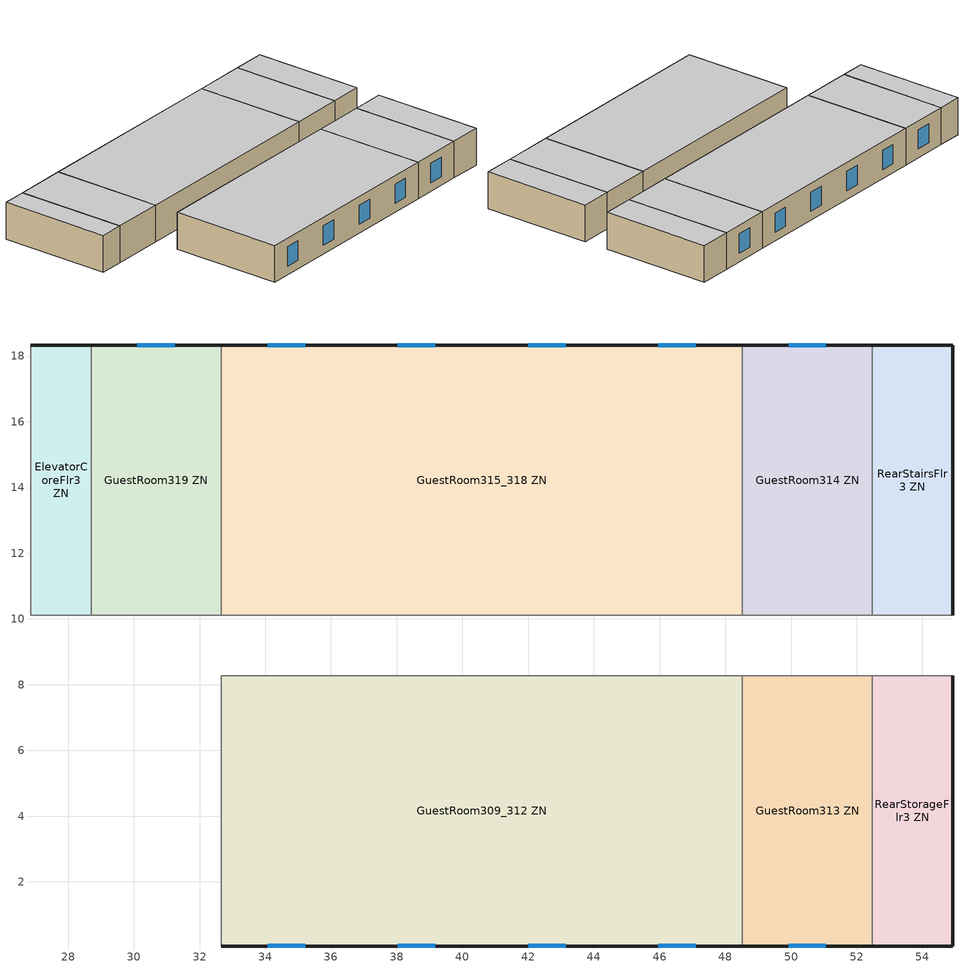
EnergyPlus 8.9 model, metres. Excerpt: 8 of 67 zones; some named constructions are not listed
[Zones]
ElevatorCoreFlr3 ZN
 floor to ElevatorCoreFlr2 ZN (BTAP-Int-Floor): 28.7,18.34 28.7,10.11 26.87,10.11 26.87,18.34 z6.1
 wall outside (BTAP-Ext-Wall-Mass:U-0.315): 28.7,18.34 26.87,18.34 z6.1:8.84
 wall to CorridorFlr3 ZN (BTAP-Int-Wall): 26.87,18.34 26.87,10.11 28.7,10.11 z6.1:8.84
 wall to GuestRoom319 ZN (BTAP-Int-Wall): 28.7,10.11 28.7,18.34 z6.1:8.84
 ceiling to ElevatorCoreFlr4 ZN (BTAP-Int-Ceiling): 28.7,10.11 28.7,18.34 26.87,18.34 26.87,10.11 z8.84
GuestRoom309_312 ZN
 floor to GuestRoom209_212 ZN (BTAP-Int-Floor): 48.51,8.28 48.51,0.05 32.66,0.05 32.66,8.28 z6.1
 wall outside (BTAP-Ext-Wall-Mass:U-0.315): 32.66,0.05 48.51,0.05 z6.1:8.84
 wall to CorridorFlr3 ZN (BTAP-Int-Wall): 48.51,8.28 32.66,8.28 z6.1:8.84
 wall to GuestRoom306_308 ZN (BTAP-Int-Wall): 32.66,8.28 32.66,0.05 z6.1:8.84
 wall to GuestRoom313 ZN (BTAP-Int-Wall): 48.51,0.05 48.51,8.28 z6.1:8.84
 window (BTAP-Ext-FixedWindow:U=0.240 SHGC=0.600): 34.07,0.05 35.21,0.05 / 38.04,0.05 39.18,0.05 / 42,0.05 43.14,0.05 / 45.96,0.05 47.1,0.05 z6.75:8.19
 ceiling to GuestRoom409_412 ZN (BTAP-Int-Ceiling): 48.51,0.05 48.51,8.28 32.66,8.28 32.66,0.05 z8.84
GuestRoom313 ZN
 floor to GuestRoom213 ZN (BTAP-Int-Floor): 52.47,8.28 52.47,0.05 48.51,0.05 48.51,8.28 z6.1
 wall outside (BTAP-Ext-Wall-Mass:U-0.315): 48.51,0.05 52.47,0.05 z6.1:8.84
 wall to CorridorFlr3 ZN (BTAP-Int-Wall): 52.47,8.28 48.51,8.28 z6.1:8.84
 wall to RearStorageFlr3 ZN (BTAP-Int-Wall): 52.47,0.05 52.47,8.28 z6.1:8.84
 window (BTAP-Ext-FixedWindow:U=0.240 SHGC=0.600): 49.92,0.05 51.06,0.05 z6.75:8.19
 ceiling to GuestRoom413 ZN (BTAP-Int-Ceiling): 52.47,0.05 52.47,8.28 48.51,8.28 48.51,0.05 z8.84
GuestRoom314 ZN
 floor to GuestRoom214 ZN (BTAP-Int-Floor): 52.47,18.34 52.47,10.11 48.51,10.11 48.51,18.34 z6.1
 wall outside (BTAP-Ext-Wall-Mass:U-0.315): 52.47,18.34 48.51,18.34 z6.1:8.84
 wall to RearStairsFlr3 ZN (BTAP-Int-Wall): 52.47,10.11 52.47,18.34 z6.1:8.84
 wall to CorridorFlr3 ZN (BTAP-Int-Wall): 48.51,10.11 52.47,10.11 z6.1:8.84
 wall to GuestRoom315_318 ZN (BTAP-Int-Wall): 48.51,18.34 48.51,10.11 z6.1:8.84
 window (BTAP-Ext-FixedWindow:U=0.240 SHGC=0.600): 51.06,18.34 49.92,18.34 z6.75:8.19
 ceiling to GuestRoom414 ZN (BTAP-Int-Ceiling): 52.47,10.11 52.47,18.34 48.51,18.34 48.51,10.11 z8.84
GuestRoom315_318 ZN
 floor to GuestRoom215_218 ZN (BTAP-Int-Floor): 48.51,18.34 48.51,10.11 32.66,10.11 32.66,18.34 z6.1
 wall outside (BTAP-Ext-Wall-Mass:U-0.315): 48.51,18.34 32.66,18.34 z6.1:8.84
 wall to CorridorFlr3 ZN (BTAP-Int-Wall): 32.66,10.11 48.51,10.11 z6.1:8.84
 wall to GuestRoom319 ZN (BTAP-Int-Wall): 32.66,18.34 32.66,10.11 z6.1:8.84
 window (BTAP-Ext-FixedWindow:U=0.240 SHGC=0.600): 47.1,18.34 45.96,18.34 / 43.14,18.34 42,18.34 / 39.18,18.34 38.04,18.34 / 35.21,18.34 34.07,18.34 z6.75:8.19
 ceiling to GuestRoom415_418 ZN (BTAP-Int-Ceiling): 48.51,10.11 48.51,18.34 32.66,18.34 32.66,10.11 z8.84
GuestRoom319 ZN
 floor to GuestRoom219 ZN (BTAP-Int-Floor): 32.66,18.34 32.66,10.11 28.7,10.11 28.7,18.34 z6.1
 wall outside (BTAP-Ext-Wall-Mass:U-0.315): 32.66,18.34 28.7,18.34 z6.1:8.84
 wall to CorridorFlr3 ZN (BTAP-Int-Wall): 28.7,10.11 32.66,10.11 z6.1:8.84
 window (BTAP-Ext-FixedWindow:U=0.240 SHGC=0.600): 31.25,18.34 30.11,18.34 z6.75:8.19
 ceiling to GuestRoom419 ZN (BTAP-Int-Ceiling): 32.66,10.11 32.66,18.34 28.7,18.34 28.7,10.11 z8.84
RearStairsFlr3 ZN
 floor to RearStairsFlr2 ZN (BTAP-Int-Floor): 54.91,18.34 54.91,10.11 52.47,10.11 52.47,18.34 z6.1
 wall outside (BTAP-Ext-Wall-Mass:U-0.315): 54.91,10.11 54.91,18.34 52.47,18.34 z6.1:8.84
 wall to CorridorFlr3 ZN (BTAP-Int-Wall): 52.47,10.11 54.91,10.11 z6.1:8.84
 ceiling to RearStairsFlr4 ZN (BTAP-Int-Ceiling): 54.91,10.11 54.91,18.34 52.47,18.34 52.47,10.11 z8.84
RearStorageFlr3 ZN
 floor to RearStorageFlr2 ZN (BTAP-Int-Floor): 54.91,8.28 54.91,0.05 52.47,0.05 52.47,8.28 z6.1
 wall outside (BTAP-Ext-Wall-Mass:U-0.315): 52.47,0.05 54.91,0.05 54.91,8.28 z6.1:8.84
 wall to CorridorFlr3 ZN (BTAP-Int-Wall): 54.91,8.28 52.47,8.28 z6.1:8.84
 ceiling to RearStorageFlr4 ZN (BTAP-Int-Ceiling): 54.91,0.05 54.91,8.28 52.47,8.28 52.47,0.05 z8.84
[ZoneHVAC:IdealLoadsAirSystem]
Name | Design Specification Outdoor Air Object
Zone HVAC Ideal Loads Air System 61; Zone HVAC Ideal Loads Air System 62 | Space Function Stairway/Stairwell-sch-F Ventilation
Zone HVAC Ideal Loads Air System 63; Zone HVAC Ideal Loads Air System 64; Zone HVAC Ideal Loads Air System 65; Zone HVAC Ideal Loads Air System 66 | Space Function Storage room <= 5 m2 <= 100 m2-sch-F Ventilation
Zone HVAC Ideal Loads Air System 67 | Space Function Washroom - other-sch-F Ventilation
[DesignSpecification:OutdoorAir] Outdoor Air Method=Sum; Outdoor Air Flow per Person {m3/s-person}=0; Outdoor Air Flow per Zone {m3/s}=0; Outdoor Air Flow Air Changes per Hour {1/hr}=0
Name | Outdoor Air Flow per Zone Floor Area {m3/s-m2}
Space Function Stairway/Stairwell-sch-F Ventilation; Space Function Washroom - other-sch-F Ventilation | 0.0003048
Space Function Storage room <= 5 m2 <= 100 m2-sch-F Ventilation | 0.0003556
[Schedule:Day:Interval]
NECB-B-Thermostat Setpoint-Heating Sun|Hol Day: No, 01:00, 18, 02:00, 22, 09:00, 18, 10:00, 20, 23:00, 22, 24:00, 18
NECB-B-Thermostat Setpoint-Heating Default|Wkdy Day; NECB-B-Thermostat Setpoint-Heating Sat Day; NECB-B-Thermostat Setpoint-Heating Default: No, 02:00, 22, 08:00, 18, 09:00, 20, 24:00, 22
NECB-B-Thermostat Setpoint-Cooling Sun|Hol Day: No, 09:00, 35, 23:00, 24, 24:00, 35
NECB-B-Thermostat Setpoint-Cooling Default|Wkdy Day; NECB-B-Thermostat Setpoint-Cooling Sat Day; NECB-B-Thermostat Setpoint-Cooling Default: No, 01:00, 24, 08:00, 35, 24:00, 24
NECB-H-Thermostat Setpoint-Heating Sun|Hol Day; NECB-H-Thermostat Setpoint-Heating Default|Wkdy Day; NECB-H-Thermostat Setpoint-Heating Sat Day; NECB-H-Thermostat Setpoint-Heating Default: No, 01:00, 22, 07:00, 18, 08:00, 20, 24:00, 22
NECB-H-Thermostat Setpoint-Cooling Sun|Hol Day; NECB-H-Thermostat Setpoint-Cooling Default|Wkdy Day; NECB-H-Thermostat Setpoint-Cooling Sat Day; NECB-H-Thermostat Setpoint-Cooling Default: No, 24:00, 24
NECB-A-Thermostat Setpoint-Heating Sun|Hol Day; NECB-A-Thermostat Setpoint-Heating Sat Day: No, 24:00, 18
NECB-A-Thermostat Setpoint-Heating Default|Wkdy Day; NECB-A-Thermostat Setpoint-Heating Default: No, 06:00, 18, 07:00, 20, 21:00, 22, 24:00, 18
NECB-A-Thermostat Setpoint-Cooling Sun|Hol Day; NECB-A-Thermostat Setpoint-Cooling Sat Day: No, 24:00, 35
NECB-A-Thermostat Setpoint-Cooling Default|Wkdy Day; NECB-A-Thermostat Setpoint-Cooling Default: No, 06:00, 35, 21:00, 24, 24:00, 35
[Schedule:Week:Daily]
NECB-B-Thermostat Setpoint-Heating Week Rule - Jan1-Dec31: NECB-B-Thermostat Setpoint-Heating Sun|Hol Day, NECB-B-Thermostat Setpoint-Heating Default|Wkdy Day, NECB-B-Thermostat Setpoint-Heating Default|Wkdy Day, NECB-B-Thermostat Setpoint-Heating Default|Wkdy Day, NECB-B-Thermostat Setpoint-Heating Default|Wkdy Day, NECB-B-Thermostat Setpoint-Heating Default|Wkdy Day, NECB-B-Thermostat Setpoint-Heating Sat Day, NECB-B-Thermostat Setpoint-Heating Default, NECB-B-Thermostat Setpoint-Heating Default, NECB-B-Thermostat Setpoint-Heating Default, NECB-B-Thermostat Setpoint-Heating Default, NECB-B-Thermostat Setpoint-Heating Default
NECB-B-Thermostat Setpoint-Cooling Week Rule - Jan1-Dec31: NECB-B-Thermostat Setpoint-Cooling Sun|Hol Day, NECB-B-Thermostat Setpoint-Cooling Default|Wkdy Day, NECB-B-Thermostat Setpoint-Cooling Default|Wkdy Day, NECB-B-Thermostat Setpoint-Cooling Default|Wkdy Day, NECB-B-Thermostat Setpoint-Cooling Default|Wkdy Day, NECB-B-Thermostat Setpoint-Cooling Default|Wkdy Day, NECB-B-Thermostat Setpoint-Cooling Sat Day, NECB-B-Thermostat Setpoint-Cooling Default, NECB-B-Thermostat Setpoint-Cooling Default, NECB-B-Thermostat Setpoint-Cooling Default, NECB-B-Thermostat Setpoint-Cooling Default, NECB-B-Thermostat Setpoint-Cooling Default
NECB-H-Thermostat Setpoint-Heating Week Rule - Jan1-Dec31: NECB-H-Thermostat Setpoint-Heating Sun|Hol Day, NECB-H-Thermostat Setpoint-Heating Default|Wkdy Day, NECB-H-Thermostat Setpoint-Heating Default|Wkdy Day, NECB-H-Thermostat Setpoint-Heating Default|Wkdy Day, NECB-H-Thermostat Setpoint-Heating Default|Wkdy Day, NECB-H-Thermostat Setpoint-Heating Default|Wkdy Day, NECB-H-Thermostat Setpoint-Heating Sat Day, NECB-H-Thermostat Setpoint-Heating Default, NECB-H-Thermostat Setpoint-Heating Default, NECB-H-Thermostat Setpoint-Heating Default, NECB-H-Thermostat Setpoint-Heating Default, NECB-H-Thermostat Setpoint-Heating Default
NECB-H-Thermostat Setpoint-Cooling Week Rule - Jan1-Dec31: NECB-H-Thermostat Setpoint-Cooling Sun|Hol Day, NECB-H-Thermostat Setpoint-Cooling Default|Wkdy Day, NECB-H-Thermostat Setpoint-Cooling Default|Wkdy Day, NECB-H-Thermostat Setpoint-Cooling Default|Wkdy Day, NECB-H-Thermostat Setpoint-Cooling Default|Wkdy Day, NECB-H-Thermostat Setpoint-Cooling Default|Wkdy Day, NECB-H-Thermostat Setpoint-Cooling Sat Day, NECB-H-Thermostat Setpoint-Cooling Default, NECB-H-Thermostat Setpoint-Cooling Default, NECB-H-Thermostat Setpoint-Cooling Default, NECB-H-Thermostat Setpoint-Cooling Default, NECB-H-Thermostat Setpoint-Cooling Default
NECB-A-Thermostat Setpoint-Heating Week Rule - Jan1-Dec31: NECB-A-Thermostat Setpoint-Heating Sun|Hol Day, NECB-A-Thermostat Setpoint-Heating Default|Wkdy Day, NECB-A-Thermostat Setpoint-Heating Default|Wkdy Day, NECB-A-Thermostat Setpoint-Heating Default|Wkdy Day, NECB-A-Thermostat Setpoint-Heating Default|Wkdy Day, NECB-A-Thermostat Setpoint-Heating Default|Wkdy Day, NECB-A-Thermostat Setpoint-Heating Sat Day, NECB-A-Thermostat Setpoint-Heating Default, NECB-A-Thermostat Setpoint-Heating Default, NECB-A-Thermostat Setpoint-Heating Default, NECB-A-Thermostat Setpoint-Heating Default, NECB-A-Thermostat Setpoint-Heating Default
NECB-A-Thermostat Setpoint-Cooling Week Rule - Jan1-Dec31: NECB-A-Thermostat Setpoint-Cooling Sun|Hol Day, NECB-A-Thermostat Setpoint-Cooling Default|Wkdy Day, NECB-A-Thermostat Setpoint-Cooling Default|Wkdy Day, NECB-A-Thermostat Setpoint-Cooling Default|Wkdy Day, NECB-A-Thermostat Setpoint-Cooling Default|Wkdy Day, NECB-A-Thermostat Setpoint-Cooling Default|Wkdy Day, NECB-A-Thermostat Setpoint-Cooling Sat Day, NECB-A-Thermostat Setpoint-Cooling Default, NECB-A-Thermostat Setpoint-Cooling Default, NECB-A-Thermostat Setpoint-Cooling Default, NECB-A-Thermostat Setpoint-Cooling Default, NECB-A-Thermostat Setpoint-Cooling Default
